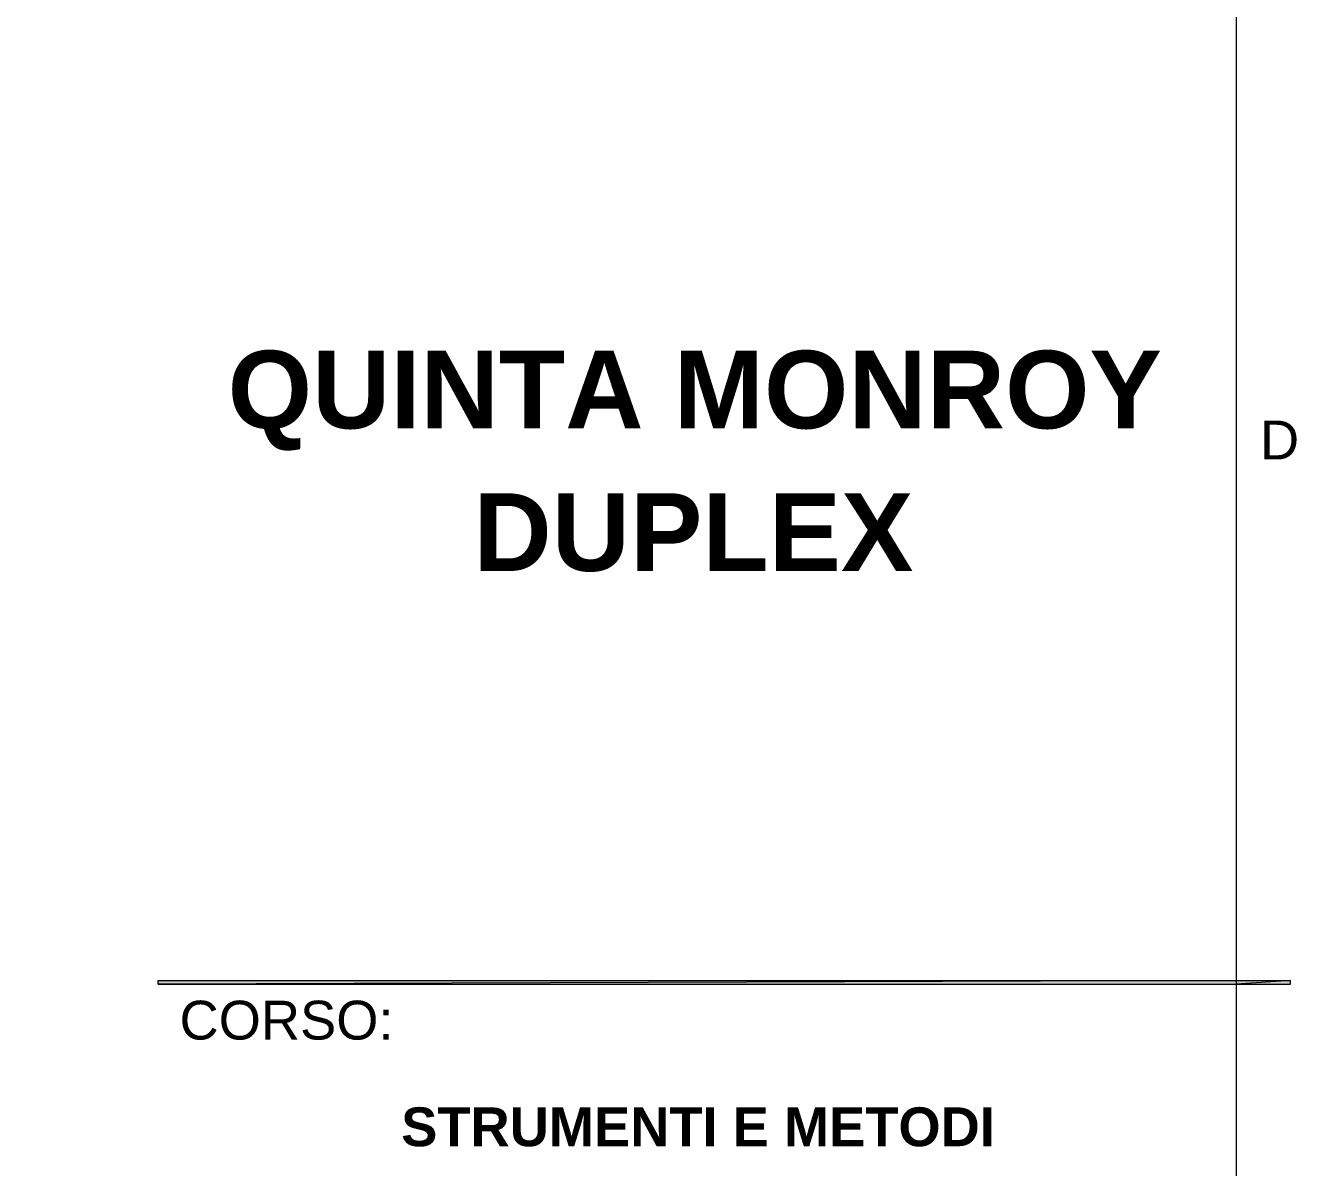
# Model space of a CAD drawing. Header units: centimetres. Extents: x -2268 to 4168, y -1681 to 1458.
# Drawn here: x 629.61 to 659.07, y -7.82 to 18.65 of the extents above; entities that cross this region are included whole.
import ezdxf

# ---------------------------------------------------------------- set-up
doc = ezdxf.new("R2010")
doc.units = ezdxf.units.CM
for name, color, linetype, lineweight in [('PDF _Geometria_Num_Penna__7', 7, 'Continuous', 18), ('PDF _Riempimenti solidi_Num_Penna__7', 7, 'Continuous', 18), ('PDF _Testo_Num_Penna__7', 7, 'Continuous', 18)]:
    doc.layers.add(name, color=color, linetype=linetype, lineweight=lineweight)
doc.styles.add('GENERATED_STYLE_1', font='Arial.ttf')
doc.styles.add('GENERATED_STYLE_2', font='Arial Bold.ttf')

msp = doc.modelspace()

# ---------------------------------------------------------------- hatches: boundary and pattern name
at = {"layer": 'PDF _Riempimenti solidi_Num_Penna__7', "linetype": 'Continuous', "lineweight": 18}
for points in [[(632.6792, -3.4817), (632.6792, -3.5717), (657.678, -3.4817)], [(632.6792, -3.5717), (657.678, -3.5717), (657.678, -3.4817)], [(657.6781, -3.4817), (657.6781, -3.5717), (658.927, -3.4817)], [(657.6781, -3.5717), (658.927, -3.5717), (658.927, -3.4817)]]:
    msp.add_hatch(color=7, dxfattribs=at).paths.add_polyline_path(points)

# ---------------------------------------------------------------- linework, layer by layer
at = {"layer": 'PDF _Geometria_Num_Penna__7', "color": 7, "linetype": 'Continuous', "lineweight": 18, "flags": 128}
for points in [[(379.673, -103.9327), (657.6782, -103.9327), (657.6782, 96.4771), (379.673, 96.4771)], [(657.6782, -3.5717), (657.6782, -3.4818), (632.6792, -3.5717)], [(657.6782, -3.4818), (632.6792, -3.5717), (632.6792, -3.4818)], [(658.9271, -3.5717), (658.9271, -3.4818), (657.6782, -3.5717)], [(658.9271, -3.4818), (657.6782, -3.5717), (657.6782, -3.4818)]]:
    msp.add_lwpolyline(points, close=True, dxfattribs=at)

# ---------------------------------------------------------------- texts
at = {"layer": 'PDF _Testo_Num_Penna__7', "color": 7, "linetype": 'Continuous', "lineweight": 18, "attachment_point": 7}
for s, insert, char_height, style in [('\\A1;QUINTA MONROY', (634.2932, 8.7922), 1.800084, 'GENERATED_STYLE_2'), ('\\A1;D', (658.2194, 8.5888), 0.90004, 'GENERATED_STYLE_1'), ('\\A1;DUPLEX', (639.9865, 5.9785), 1.80008, 'GENERATED_STYLE_2'), ('\\A1;CORSO:', (633.1766, -4.8666), 0.90004, 'GENERATED_STYLE_1'), ('\\A1;STRUMENTI E METODI', (638.3148, -7.3381), 0.900042, 'GENERATED_STYLE_2')]:
    msp.add_mtext(s, dxfattribs=dict(at, insert=insert, char_height=char_height, style=style))

doc.saveas('drawing.dxf')
